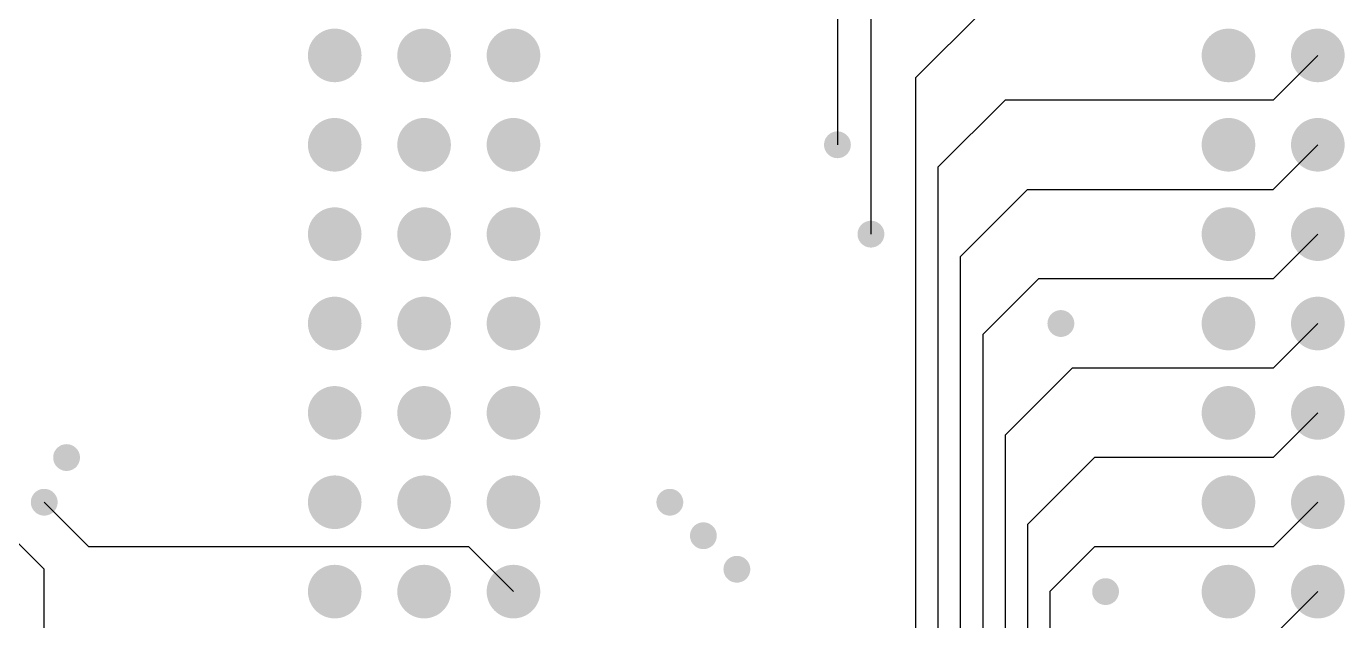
# Model space of a CAD drawing. Extents: x 295 to 953, y 10 to 290.
# Drawn here: x 667.86 to 705.32, y 130.47 to 147.36 of the extents above; entities that cross this region are included whole.
import ezdxf

# ---------------------------------------------------------------- set-up
doc = ezdxf.new("R2010")
doc.units = 0
doc.header["$LTSCALE"] = 5
doc.header["$MEASUREMENT"] = 0
doc.layers.get('0').update_dxf_attribs({"linetype": 'CONTINUOUS', "lineweight": 25})
doc.layers.add('DV-ABPB-A4_IN3', color=5, linetype='CONTINUOUS')

msp = doc.modelspace()

# ---------------------------------------------------------------- linework, layer by layer
at = {"color": 7}
for points, const_width in [([(676.239, 146.533, 1), (677.001, 146.533, 1)], 0.762), ([(678.779, 146.533, 1), (679.541, 146.533, 1)], 0.762), ([(681.319, 146.533, 1), (682.081, 146.533, 1)], 0.762), ([(701.639, 146.533, 1), (702.401, 146.533, 1)], 0.762), ([(704.179, 146.533, 1), (704.941, 146.533, 1)], 0.762), ([(676.239, 143.993, 1), (677.001, 143.993, 1)], 0.762), ([(678.779, 143.993, 1), (679.541, 143.993, 1)], 0.762), ([(681.319, 143.993, 1), (682.081, 143.993, 1)], 0.762), ([(701.639, 143.993, 1), (702.401, 143.993, 1)], 0.762), ([(704.179, 143.993, 1), (704.941, 143.993, 1)], 0.762), ([(690.717, 143.993, 1), (691.098, 143.993, 1)], 0.381), ([(676.239, 141.453, 1), (677.001, 141.453, 1)], 0.762), ([(678.779, 141.453, 1), (679.541, 141.453, 1)], 0.762), ([(681.319, 141.453, 1), (682.081, 141.453, 1)], 0.762), ([(701.639, 141.453, 1), (702.401, 141.453, 1)], 0.762), ([(704.179, 141.453, 1), (704.941, 141.453, 1)], 0.762), ([(691.669, 141.453, 1), (692.05, 141.453, 1)], 0.381), ([(676.239, 138.913, 1), (677.001, 138.913, 1)], 0.762), ([(678.779, 138.913, 1), (679.541, 138.913, 1)], 0.762), ([(681.319, 138.913, 1), (682.081, 138.913, 1)], 0.762), ([(701.639, 138.913, 1), (702.401, 138.913, 1)], 0.762), ([(704.179, 138.913, 1), (704.941, 138.913, 1)], 0.762), ([(697.067, 138.913, 1), (697.448, 138.913, 1)], 0.381), ([(676.239, 136.373, 1), (677.001, 136.373, 1)], 0.762), ([(678.779, 136.373, 1), (679.541, 136.373, 1)], 0.762), ([(681.319, 136.373, 1), (682.081, 136.373, 1)], 0.762), ([(701.639, 136.373, 1), (702.401, 136.373, 1)], 0.762), ([(704.179, 136.373, 1), (704.941, 136.373, 1)], 0.762), ([(668.809, 135.103, 1), (669.19, 135.103, 1)], 0.381), ([(676.239, 133.833, 1), (677.001, 133.833, 1)], 0.762), ([(678.779, 133.833, 1), (679.541, 133.833, 1)], 0.762), ([(681.319, 133.833, 1), (682.081, 133.833, 1)], 0.762), ([(701.639, 133.833, 1), (702.401, 133.833, 1)], 0.762), ([(704.179, 133.833, 1), (704.941, 133.833, 1)], 0.762), ([(668.174, 133.833, 1), (668.555, 133.833, 1)], 0.381), ([(685.954, 133.833, 1), (686.335, 133.833, 1)], 0.381), ([(686.907, 132.881, 1), (687.288, 132.881, 1)], 0.381), ([(687.859, 131.928, 1), (688.24, 131.928, 1)], 0.381), ([(676.239, 131.293, 1), (677.001, 131.293, 1)], 0.762), ([(678.779, 131.293, 1), (679.541, 131.293, 1)], 0.762), ([(681.319, 131.293, 1), (682.081, 131.293, 1)], 0.762), ([(701.639, 131.293, 1), (702.401, 131.293, 1)], 0.762), ([(704.179, 131.293, 1), (704.941, 131.293, 1)], 0.762), ([(698.337, 131.293, 1), (698.718, 131.293, 1)], 0.381)]:
    msp.add_lwpolyline(points, format="xyb", close=True, dxfattribs=dict(at, const_width=const_width))
at = {"layer": 'DV-ABPB-A4_IN3', "color": 7}
for p, q in [((691.86, 156.058), (691.86, 141.453)), ((690.907, 153.518), (690.907, 143.993)), ((695.035, 147.803), (693.13, 145.898)), ((704.56, 146.533), (703.29, 145.263)), ((693.13, 145.898), (693.13, 121.768)), ((695.67, 145.263), (693.765, 143.358)), ((703.29, 145.263), (695.67, 145.263)), ((703.29, 142.723), (704.56, 143.993)), ((693.765, 143.358), (693.765, 121.133)), ((694.4, 140.818), (696.305, 142.723)), ((696.305, 142.723), (703.29, 142.723)), ((704.56, 141.453), (703.29, 140.183)), ((694.4, 113.513), (694.4, 140.818)), ((696.622, 140.183), (695.035, 138.596)), ((703.29, 140.183), (696.622, 140.183)), ((704.56, 138.913), (703.29, 137.643)), ((695.035, 138.596), (695.035, 112.878)), ((697.575, 137.643), (695.67, 135.738)), ((703.29, 137.643), (697.575, 137.643)), ((704.56, 136.373), (703.29, 135.103)), ((695.67, 135.738), (695.67, 112.243)), ((698.21, 135.103), (696.305, 133.198)), ((703.29, 135.103), (698.21, 135.103)), ((668.365, 131.928), (666.46, 133.833)), ((669.635, 132.563), (668.365, 133.833)), ((704.56, 133.833), (703.29, 132.563)), ((696.305, 133.198), (696.305, 111.608)), ((680.43, 132.563), (669.635, 132.563)), ((681.7, 131.293), (680.43, 132.563)), ((698.21, 132.563), (696.94, 131.293)), ((703.29, 132.563), (698.21, 132.563)), ((668.365, 112.878), (668.365, 131.928)), ((696.94, 131.293), (696.94, 110.973)), ((704.56, 131.293), (703.29, 130.023))]:
    msp.add_line(p, q, dxfattribs=at)

doc.saveas('drawing.dxf')
